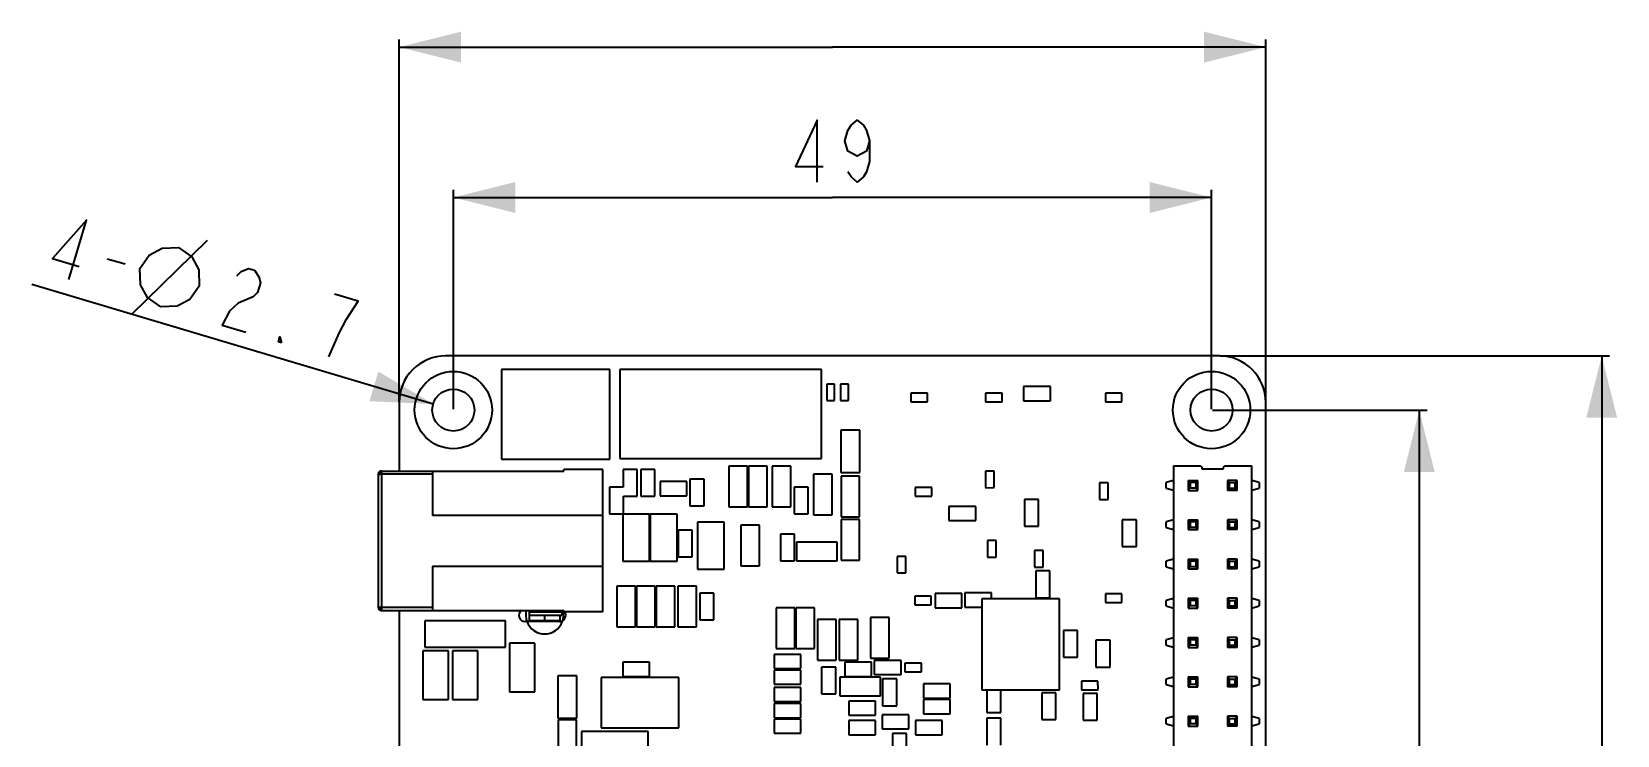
# Model space of a CAD drawing. Header units: millimetres. Extents: x 15 to 418, y 12 to 300.
# Drawn here: x 103.5 to 206, y 183.8 to 229.3 of the extents above; entities that cross this region are included whole.
import ezdxf

# ---------------------------------------------------------------- set-up
doc = ezdxf.new("R2010")
doc.units = ezdxf.units.MM
doc.header["$LTSCALE"] = 23.1
doc.layers.get('0').update_dxf_attribs({"linetype": 'CONTINUOUS'})
doc.styles.get("Standard").update_dxf_attribs({"font": 'txt', "width": 0.8})
doc.dimstyles.new('DIMSTYLE_1', dxfattribs={"dimtxt": 4, "dimasz": 4, "dimexe": 0.5, "dimexo": 0.0625, "dimgap": 1, "dimtad": 0, "dimtih": 1, "dimtoh": 1, "dimdsep": 46, "dimtxsty": 'Standard', "dimblk": '_FILLED', "dimblk1": '_FILLED', "dimblk2": '_FILLED', "dimcen": 0.09, "dimadec": 0, "dimazin": 0, "dimtp": 0.01, "dimtm": 0.01, "dimtfac": 1, "dimtofl": 0, "dimtmove": 0, "dimatfit": 3, "dimldrblk": '_FILLED', "dimfxl": 0, "dimtolj": 1, "dimarcsym": 0})
doc.dimstyles.new('DIMSTYLE_2', dxfattribs={"dimtxt": 4, "dimasz": 4, "dimexe": 0.5, "dimexo": 0.0625, "dimtad": 0, "dimtih": 1, "dimtoh": 1, "dimdec": 1, "dimdsep": 46, "dimtxsty": 'Standard', "dimblk": '_FILLED', "dimblk1": '_FILLED', "dimblk2": '_FILLED', "dimcen": 0.09, "dimadec": 0, "dimazin": 0, "dimtp": 0.01, "dimtm": 0.01, "dimtfac": 1, "dimtdec": 1, "dimtmove": 0, "dimatfit": 2, "dimldrblk": '_FILLED', "dimfxl": 0, "dimtolj": 1, "dimarcsym": 0})

# ---------------------------------------------------------------- blocks, each defined once
blk = doc.blocks.new('_FILLED')
at = {"color": 0, "linetype": 'ByBlock'}
blk.add_solid([(0, 0), (-1, 0.25), (-1, -0.25)], dxfattribs=at)
blk = doc.blocks.new('*D1')
at = {"color": 2, "linetype": 'Continuous', "transparency": 16777216}
for p, q in [((127.26, 205.43), (127.26, 228.83)), ((183.26, 205.43), (183.26, 228.83)), ((127.26, 228.33), (155.26, 228.33)), ((183.26, 228.33), (155.26, 228.33))]:
    blk.add_line(p, q, dxfattribs=at)
at = {"color": 2, "linetype": 'Continuous', "transparency": 16777216, "xscale": 4, "yscale": 4, "zscale": 4, "rotation": 180}
blk.add_blockref('_FILLED', (127.26, 228.33), dxfattribs=at)
at = {"color": 2, "linetype": 'Continuous', "transparency": 16777216, "xscale": 4, "yscale": 4, "zscale": 4}
blk.add_blockref('_FILLED', (183.26, 228.33), dxfattribs=at)
blk = doc.blocks.new('*D2')
at = {"color": 2, "linetype": 'Continuous', "transparency": 16777216}
for p, q in [((180.32, 208.37), (205.47, 208.37)), ((204.97, 208.37), (204.97, 165.87)), ((204.97, 123.37), (204.97, 165.87)), ((180.32, 123.37), (205.47, 123.37))]:
    blk.add_line(p, q, dxfattribs=at)
at = {"color": 2, "linetype": 'Continuous', "transparency": 16777216, "xscale": 4, "yscale": 4, "zscale": 4}
for p, rotation in [((204.97, 208.37), 90), ((204.97, 123.37), 270)]:
    blk.add_blockref('_FILLED', p, dxfattribs=dict(at, rotation=rotation))
blk = doc.blocks.new('*D3')
at = {"color": 2, "linetype": 'Continuous', "transparency": 16777216}
blk.add_line((129.46, 205.26), (103.51, 212.98), dxfattribs=at)
at = {"color": 2, "linetype": 'Continuous', "transparency": 16777216, "xscale": 4, "yscale": 4, "zscale": 4, "rotation": 343.4326199493}
blk.add_blockref('_FILLED', (129.46, 205.26), dxfattribs=at)
blk = doc.blocks.new('*D4')
at = {"color": 2, "linetype": 'Continuous', "transparency": 16777216}
for p, q in [((130.76, 204.93), (130.76, 219.11)), ((130.76, 218.61), (155.26, 218.61)), ((179.76, 218.61), (155.26, 218.61)), ((179.76, 204.93), (179.76, 219.11))]:
    blk.add_line(p, q, dxfattribs=at)
at = {"color": 2, "linetype": 'Continuous', "transparency": 16777216, "xscale": 4, "yscale": 4, "zscale": 4, "rotation": 180}
blk.add_blockref('_FILLED', (130.76, 218.61), dxfattribs=at)
at = {"color": 2, "linetype": 'Continuous', "transparency": 16777216, "xscale": 4, "yscale": 4, "zscale": 4}
blk.add_blockref('_FILLED', (179.76, 218.61), dxfattribs=at)
blk = doc.blocks.new('*D5')
at = {"color": 2, "linetype": 'Continuous', "transparency": 16777216}
for p, q in [((179.82, 204.87), (193.68, 204.87)), ((193.18, 204.87), (193.18, 175.87)), ((193.18, 146.87), (193.18, 175.87)), ((179.82, 146.87), (193.68, 146.87))]:
    blk.add_line(p, q, dxfattribs=at)
at = {"color": 2, "linetype": 'Continuous', "transparency": 16777216, "xscale": 4, "yscale": 4, "zscale": 4}
for p, rotation in [((193.18, 204.87), 90), ((193.18, 146.87), 270)]:
    blk.add_blockref('_FILLED', p, dxfattribs=dict(at, rotation=rotation))

msp = doc.modelspace()

# ---------------------------------------------------------------- linework, layer by layer
at = {"color": 2, "linetype": 'Continuous'}
for p, q in [((109.964, 211.058), (114.87, 215.859)), ((108.392, 214.656), (109.542, 214.314))]:
    msp.add_line(p, q, dxfattribs=at)
at = {"color": 7, "linetype": 'Continuous'}
for p, q in [((180.258, 208.372), (130.258, 208.372)), ((133.862, 207.486), (133.862, 201.686)), ((140.862, 207.486), (133.862, 207.486)), ((140.862, 201.686), (140.862, 207.486)), ((141.511, 207.503), (141.511, 201.734)), ((154.549, 207.503), (141.511, 207.503)), ((154.549, 201.734), (154.549, 207.503)), ((154.886, 206.551), (154.886, 205.479)), ((155.399, 206.551), (154.886, 206.551)), ((155.399, 205.479), (155.399, 206.551)), ((155.775, 206.551), (155.775, 205.479)), ((156.288, 206.551), (155.775, 206.551)), ((156.288, 205.479), (156.288, 206.551)), ((160.322, 205.953), (160.321, 205.93)), ((161.392, 205.953), (160.322, 205.953)), ((161.392, 205.393), (161.392, 205.953)), ((165.148, 205.953), (165.147, 205.93)), ((166.218, 205.953), (165.148, 205.953)), ((166.218, 205.393), (166.218, 205.953)), ((167.613, 206.384), (167.613, 205.47)), ((169.341, 206.384), (167.613, 206.384)), ((169.341, 205.47), (169.341, 206.384)), ((172.895, 205.953), (172.895, 205.393)), ((173.965, 205.953), (172.895, 205.953)), ((173.966, 205.417), (173.965, 205.953)), ((127.258, 205.372), (127.258, 200.922)), ((154.886, 205.479), (155.399, 205.479)), ((155.775, 205.479), (156.288, 205.479)), ((160.321, 205.93), (160.322, 205.393)), ((160.322, 205.393), (161.392, 205.393)), ((165.147, 205.93), (165.148, 205.393)), ((165.148, 205.393), (166.218, 205.393)), ((167.613, 205.47), (169.341, 205.47)), ((172.895, 205.393), (173.965, 205.393)), ((173.965, 205.393), (173.966, 205.417)), ((183.258, 126.372), (183.258, 205.372)), ((155.802, 203.577), (155.802, 200.834)), ((157.022, 203.577), (155.802, 203.577)), ((157.022, 200.834), (157.022, 203.577)), ((126.108, 200.922), (126.108, 192.122)), ((126.108, 200.922), (137.908, 200.922)), ((129.408, 200.922), (129.408, 198.056)), ((133.862, 201.686), (140.862, 201.686)), ((137.908, 200.922), (137.908, 201.022)), ((140.408, 191.822), (140.408, 201.022)), ((141.511, 201.734), (154.549, 201.734)), ((141.731, 201.037), (141.731, 199.894)), ((142.645, 201.037), (141.731, 201.037)), ((142.645, 199.31), (142.645, 201.037)), ((142.874, 201.037), (142.874, 199.31)), ((143.788, 201.037), (142.874, 201.037)), ((143.788, 199.31), (143.788, 201.037)), ((148.57, 201.234), (148.57, 198.605)), ((149.776, 201.234), (148.57, 201.234)), ((149.776, 198.605), (149.776, 201.234)), ((149.84, 201.234), (149.84, 198.605)), ((151.046, 201.234), (149.84, 201.234)), ((151.046, 198.605), (151.046, 201.234)), ((151.364, 201.234), (151.364, 198.605)), ((152.57, 201.234), (151.364, 201.234)), ((152.57, 198.605), (152.57, 201.234)), ((155.802, 200.834), (157.022, 200.834)), ((165.149, 200.925), (165.149, 199.855)), ((165.709, 200.925), (165.149, 200.925)), ((165.709, 199.855), (165.709, 200.925)), ((177.288, 201.272), (177.288, 150.472)), ((177.288, 201.272), (179.028, 201.272)), ((179.028, 201.272), (179.128, 201.172)), ((179.128, 201.172), (179.128, 201.072)), ((179.128, 201.072), (180.528, 201.072)), ((180.528, 201.172), (180.628, 201.272)), ((180.528, 201.072), (180.528, 201.172)), ((180.628, 201.272), (182.368, 201.272)), ((182.368, 150.472), (182.368, 201.272)), ((125.908, 200.722), (125.908, 192.122)), ((125.923, 200.722), (125.908, 200.722)), ((125.923, 200.722), (125.948, 200.722)), ((125.948, 200.722), (125.923, 200.722)), ((125.948, 200.722), (126.002, 200.722)), ((126.041, 200.722), (126.003, 200.722)), ((126.041, 200.722), (126.108, 200.722)), ((129.408, 200.722), (126.108, 200.722)), ((140.842, 199.894), (140.842, 198.167)), ((141.731, 199.894), (140.842, 199.894)), ((144.118, 200.249), (144.118, 199.335)), ((145.846, 200.249), (144.118, 200.249)), ((145.846, 199.335), (145.846, 200.249)), ((146.049, 200.402), (146.049, 198.675)), ((146.963, 200.402), (146.049, 200.402)), ((146.963, 198.675), (146.963, 200.402)), ((152.78, 199.894), (152.78, 198.167)), ((153.694, 199.894), (152.78, 199.894)), ((153.694, 198.167), (153.694, 199.894)), ((154.031, 200.726), (154.031, 198.097)), ((155.237, 200.726), (154.031, 200.726)), ((155.237, 198.097), (155.237, 200.726)), ((155.809, 200.599), (155.809, 197.97)), ((157.015, 200.599), (155.809, 200.599)), ((157.015, 197.97), (157.015, 200.599)), ((160.602, 199.857), (160.601, 199.834)), ((160.601, 199.834), (160.602, 199.297)), ((161.671, 199.857), (160.602, 199.857)), ((161.671, 199.297), (161.671, 199.857)), ((165.149, 199.855), (165.173, 199.854)), ((165.173, 199.854), (165.709, 199.855)), ((173.052, 200.164), (172.515, 200.163)), ((172.515, 200.163), (172.515, 199.093)), ((173.075, 200.163), (173.052, 200.164)), ((173.075, 199.093), (173.075, 200.163)), ((177.288, 200.311), (176.828, 200.179)), ((176.828, 199.826), (176.828, 200.179)), ((176.828, 199.826), (177.288, 199.694)), ((178.238, 200.322), (178.238, 199.682)), ((178.238, 200.322), (178.878, 200.322)), ((178.382, 200.179), (178.238, 200.322)), ((178.382, 199.826), (178.238, 199.682)), ((178.382, 200.179), (178.382, 199.826)), ((178.735, 200.179), (178.382, 200.179)), ((178.735, 199.826), (178.382, 199.826)), ((178.878, 200.322), (178.735, 200.179)), ((178.735, 200.179), (178.735, 199.826)), ((178.878, 199.682), (178.735, 199.826)), ((178.878, 199.682), (178.878, 200.322)), ((180.778, 200.322), (180.778, 199.682)), ((181.418, 200.322), (180.778, 200.322)), ((180.778, 200.322), (180.922, 200.179)), ((180.778, 199.682), (180.922, 199.826)), ((180.922, 199.826), (180.922, 200.179)), ((180.922, 200.179), (181.275, 200.179)), ((180.922, 199.826), (181.275, 199.826)), ((181.275, 200.179), (181.418, 200.322)), ((181.275, 199.826), (181.275, 200.179)), ((181.275, 199.826), (181.418, 199.682)), ((181.418, 199.682), (181.418, 200.322)), ((182.828, 200.179), (182.368, 200.311)), ((182.368, 199.694), (182.828, 199.826)), ((182.828, 200.179), (182.828, 199.826)), ((141.756, 198.167), (141.756, 199.31)), ((141.756, 199.31), (142.645, 199.31)), ((142.874, 199.31), (143.788, 199.31)), ((144.118, 199.335), (145.846, 199.335)), ((160.602, 199.297), (161.671, 199.297)), ((167.664, 199.094), (167.664, 197.367)), ((168.579, 199.094), (167.664, 199.094)), ((168.579, 197.367), (168.579, 199.094)), ((172.515, 199.093), (173.075, 199.093)), ((178.238, 199.682), (178.878, 199.682)), ((181.418, 199.682), (180.778, 199.682)), ((140.408, 198.056), (129.408, 198.056)), ((140.842, 198.167), (141.756, 198.167)), ((141.705, 198.141), (141.705, 195.093)), ((143.433, 198.141), (141.705, 198.141)), ((143.433, 195.093), (143.433, 198.141)), ((143.483, 198.141), (143.483, 195.093)), ((145.211, 198.141), (143.483, 198.141)), ((145.211, 195.093), (145.211, 198.141)), ((146.049, 198.675), (146.963, 198.675)), ((148.57, 198.605), (149.776, 198.605)), ((149.84, 198.605), (151.046, 198.605)), ((151.364, 198.605), (152.57, 198.605)), ((152.78, 198.167), (153.694, 198.167)), ((154.031, 198.097), (155.237, 198.097)), ((155.809, 197.97), (157.015, 197.97)), ((155.809, 197.805), (155.809, 195.176)), ((157.015, 197.805), (155.809, 197.805)), ((157.015, 195.176), (157.015, 197.805)), ((162.787, 198.637), (162.787, 197.723)), ((164.515, 198.637), (162.787, 198.637)), ((164.515, 197.723), (164.515, 198.637)), ((173.989, 197.774), (173.989, 196.046)), ((174.903, 197.774), (173.989, 197.774)), ((174.903, 196.046), (174.903, 197.774)), ((177.288, 197.771), (176.828, 197.639)), ((178.238, 197.782), (178.238, 197.142)), ((178.238, 197.782), (178.878, 197.782)), ((178.382, 197.639), (178.238, 197.782)), ((178.878, 197.782), (178.735, 197.639)), ((178.878, 197.142), (178.878, 197.782)), ((180.778, 197.782), (180.778, 197.142)), ((181.418, 197.782), (180.778, 197.782)), ((180.778, 197.782), (180.922, 197.639)), ((181.275, 197.639), (181.418, 197.782)), ((181.418, 197.142), (181.418, 197.782)), ((182.828, 197.639), (182.368, 197.771)), ((145.287, 197.1), (145.287, 195.373)), ((146.201, 197.1), (145.287, 197.1)), ((146.201, 195.373), (146.201, 197.1)), ((146.531, 197.633), (146.531, 194.585)), ((148.259, 197.633), (146.531, 197.633)), ((148.259, 194.585), (148.259, 197.633)), ((149.332, 197.424), (149.332, 194.795)), ((150.538, 197.424), (149.332, 197.424)), ((150.538, 194.795), (150.538, 197.424)), ((151.891, 196.846), (151.891, 195.119)), ((152.805, 196.846), (151.891, 196.846)), ((152.805, 195.119), (152.805, 196.846)), ((162.787, 197.723), (164.515, 197.723)), ((167.664, 197.367), (168.579, 197.367)), ((176.828, 197.286), (176.828, 197.639)), ((176.828, 197.286), (177.288, 197.154)), ((178.382, 197.286), (178.238, 197.142)), ((178.238, 197.142), (178.878, 197.142)), ((178.382, 197.639), (178.382, 197.286)), ((178.735, 197.639), (178.382, 197.639)), ((178.735, 197.286), (178.382, 197.286)), ((178.735, 197.639), (178.735, 197.286)), ((178.878, 197.142), (178.735, 197.286)), ((180.778, 197.142), (180.922, 197.286)), ((181.418, 197.142), (180.778, 197.142)), ((180.922, 197.286), (180.922, 197.639)), ((180.922, 197.639), (181.275, 197.639)), ((180.922, 197.286), (181.275, 197.286)), ((181.275, 197.286), (181.275, 197.639)), ((181.275, 197.286), (181.418, 197.142)), ((182.368, 197.154), (182.828, 197.286)), ((182.828, 197.639), (182.828, 197.286)), ((152.939, 196.331), (152.939, 195.125)), ((155.568, 196.331), (152.939, 196.331)), ((155.568, 195.125), (155.568, 196.331)), ((165.276, 196.429), (165.276, 195.359)), ((165.836, 196.429), (165.276, 196.429)), ((165.836, 195.359), (165.836, 196.429)), ((168.324, 195.794), (168.324, 194.724)), ((168.884, 195.794), (168.324, 195.794)), ((168.884, 194.724), (168.884, 195.794)), ((173.989, 196.046), (174.903, 196.046)), ((129.408, 194.788), (129.408, 191.922)), ((129.408, 194.788), (140.408, 194.788)), ((141.705, 195.093), (143.433, 195.093)), ((143.483, 195.093), (145.211, 195.093)), ((145.287, 195.373), (146.201, 195.373)), ((149.332, 194.795), (150.538, 194.795)), ((151.891, 195.119), (152.805, 195.119)), ((152.939, 195.125), (155.568, 195.125)), ((155.809, 195.176), (157.015, 195.176)), ((159.971, 195.414), (159.434, 195.413)), ((159.434, 195.413), (159.434, 194.343)), ((159.994, 195.413), (159.971, 195.414)), ((159.994, 194.343), (159.994, 195.413)), ((165.276, 195.359), (165.3, 195.358)), ((165.3, 195.358), (165.836, 195.359)), ((168.324, 194.724), (168.348, 194.723)), ((168.348, 194.723), (168.884, 194.724)), ((177.288, 195.231), (176.828, 195.099)), ((176.828, 194.746), (176.828, 195.099)), ((176.828, 194.746), (177.288, 194.614)), ((178.238, 195.242), (178.238, 194.602)), ((178.238, 195.242), (178.878, 195.242)), ((178.382, 195.099), (178.238, 195.242)), ((178.382, 194.746), (178.238, 194.602)), ((178.382, 195.099), (178.382, 194.746)), ((178.735, 195.099), (178.382, 195.099)), ((178.735, 194.746), (178.382, 194.746)), ((178.878, 195.242), (178.735, 195.099)), ((178.735, 195.099), (178.735, 194.746)), ((178.878, 194.602), (178.735, 194.746)), ((178.878, 194.602), (178.878, 195.242)), ((180.778, 195.242), (180.778, 194.602)), ((181.418, 195.242), (180.778, 195.242)), ((180.778, 195.242), (180.922, 195.099)), ((180.778, 194.602), (180.922, 194.746)), ((180.922, 194.746), (180.922, 195.099)), ((180.922, 195.099), (181.275, 195.099)), ((180.922, 194.746), (181.275, 194.746)), ((181.275, 195.099), (181.418, 195.242)), ((181.275, 194.746), (181.275, 195.099)), ((181.275, 194.746), (181.418, 194.602)), ((181.418, 194.602), (181.418, 195.242)), ((182.828, 195.099), (182.368, 195.231)), ((182.368, 194.614), (182.828, 194.746)), ((182.828, 195.099), (182.828, 194.746)), ((146.531, 194.585), (148.259, 194.585)), ((159.434, 194.343), (159.994, 194.343)), ((168.401, 194.472), (168.401, 192.744)), ((169.315, 194.472), (168.401, 194.472)), ((169.315, 192.744), (169.315, 194.472)), ((178.238, 194.602), (178.878, 194.602)), ((181.418, 194.602), (180.778, 194.602)), ((141.331, 193.487), (141.331, 190.858)), ((142.537, 193.487), (141.331, 193.487)), ((142.537, 190.858), (142.537, 193.487)), ((142.601, 193.487), (142.601, 190.858)), ((143.807, 193.487), (142.601, 193.487)), ((143.807, 190.858), (143.807, 193.487)), ((143.871, 193.487), (143.871, 190.858)), ((145.077, 193.487), (143.871, 193.487)), ((145.077, 190.858), (145.077, 193.487)), ((145.268, 193.487), (145.268, 190.858)), ((146.474, 193.487), (145.268, 193.487)), ((146.474, 190.858), (146.474, 193.487)), ((146.684, 193.036), (146.684, 191.309)), ((147.598, 193.036), (146.684, 193.036)), ((147.598, 191.309), (147.598, 193.036)), ((160.576, 192.833), (160.575, 192.81)), ((160.575, 192.81), (160.576, 192.273)), ((161.646, 192.833), (160.576, 192.833)), ((161.646, 192.273), (161.646, 192.833)), ((161.898, 193.01), (161.898, 192.096)), ((163.626, 193.01), (161.898, 193.01)), ((163.626, 192.096), (163.626, 193.01)), ((163.803, 193.049), (163.803, 192.135)), ((165.531, 193.049), (163.803, 193.049)), ((164.914, 192.679), (164.914, 186.78)), ((169.92, 192.679), (164.914, 192.679)), ((165.531, 192.679), (165.531, 193.049)), ((168.401, 192.744), (169.315, 192.744)), ((169.92, 186.78), (169.92, 192.679)), ((172.895, 192.999), (172.895, 192.439)), ((173.965, 192.999), (172.895, 192.999)), ((173.966, 192.463), (173.965, 192.999)), ((177.288, 192.691), (176.828, 192.559)), ((178.238, 192.702), (178.238, 192.062)), ((178.238, 192.702), (178.878, 192.702)), ((178.382, 192.559), (178.238, 192.702)), ((178.878, 192.702), (178.735, 192.559)), ((178.878, 192.062), (178.878, 192.702)), ((180.778, 192.702), (180.778, 192.062)), ((181.418, 192.702), (180.778, 192.702)), ((180.778, 192.702), (180.922, 192.559)), ((181.275, 192.559), (181.418, 192.702)), ((181.418, 192.062), (181.418, 192.702)), ((182.828, 192.559), (182.368, 192.691)), ((125.908, 192.122), (129.408, 192.122)), ((126.108, 192.054), (126.108, 192.122)), ((126.108, 192.055), (126.108, 192.017)), ((126.109, 191.962), (126.108, 192.016)), ((126.109, 191.937), (126.108, 191.922)), ((126.108, 191.922), (137.908, 191.922)), ((126.109, 191.937), (126.109, 191.962)), ((126.109, 191.962), (126.109, 191.937)), ((127.258, 191.922), (127.258, 126.372)), ((135.658, 191.922), (135.658, 191.622)), ((135.658, 191.822), (137.758, 191.822)), ((135.658, 191.622), (137.758, 191.622)), ((136.658, 191.622), (136.658, 191.272)), ((137.658, 191.272), (137.658, 191.622)), ((137.758, 191.922), (137.758, 191.622)), ((137.908, 191.822), (137.908, 191.922)), ((151.618, 192.09), (151.618, 189.461)), ((152.824, 192.09), (151.618, 192.09)), ((152.824, 189.461), (152.824, 192.09)), ((152.888, 192.09), (152.888, 189.461)), ((154.094, 192.09), (152.888, 192.09)), ((154.094, 189.461), (154.094, 192.09)), ((160.576, 192.273), (161.646, 192.273)), ((161.898, 192.096), (163.626, 192.096)), ((163.803, 192.135), (164.914, 192.135)), ((172.895, 192.439), (173.965, 192.439)), ((173.965, 192.439), (173.966, 192.463)), ((176.828, 192.206), (176.828, 192.559)), ((176.828, 192.206), (177.288, 192.074)), ((178.382, 192.206), (178.238, 192.062)), ((178.238, 192.062), (178.878, 192.062)), ((178.382, 192.559), (178.382, 192.206)), ((178.735, 192.559), (178.382, 192.559)), ((178.735, 192.206), (178.382, 192.206)), ((178.735, 192.559), (178.735, 192.206)), ((178.878, 192.062), (178.735, 192.206)), ((180.778, 192.062), (180.922, 192.206)), ((181.418, 192.062), (180.778, 192.062)), ((180.922, 192.206), (180.922, 192.559)), ((180.922, 192.559), (181.275, 192.559)), ((180.922, 192.206), (181.275, 192.206)), ((181.275, 192.206), (181.275, 192.559)), ((181.275, 192.206), (181.418, 192.062)), ((182.368, 192.074), (182.828, 192.206)), ((182.828, 192.559), (182.828, 192.206)), ((128.92, 191.244), (128.92, 189.544)), ((134.13, 191.244), (128.92, 191.244)), ((134.12, 189.534), (134.13, 191.244)), ((137.613, 191.196), (135.403, 191.196)), ((135.658, 191.272), (137.658, 191.272)), ((141.331, 190.858), (142.537, 190.858)), ((142.601, 190.858), (143.807, 190.858)), ((143.871, 190.858), (145.077, 190.858)), ((145.268, 190.858), (146.474, 190.858)), ((146.684, 191.309), (147.598, 191.309)), ((154.285, 191.328), (154.285, 188.699)), ((155.491, 191.328), (154.285, 191.328)), ((155.491, 188.699), (155.491, 191.328)), ((155.682, 191.328), (155.682, 188.699)), ((156.888, 191.328), (155.682, 191.328)), ((156.888, 188.699), (156.888, 191.328)), ((157.714, 191.455), (157.714, 188.826)), ((158.92, 191.455), (157.714, 191.455)), ((158.92, 188.826), (158.92, 191.455)), ((170.179, 190.623), (170.179, 188.896)), ((171.093, 190.623), (170.179, 190.623)), ((171.093, 188.896), (171.093, 190.623)), ((134.378, 189.81), (134.378, 186.66)), ((136.029, 189.81), (134.378, 189.81)), ((136.029, 186.66), (136.029, 189.81)), ((172.287, 189.988), (172.287, 188.261)), ((173.201, 189.988), (172.287, 189.988)), ((173.201, 188.261), (173.201, 189.988)), ((177.288, 190.151), (176.828, 190.019)), ((176.828, 189.666), (176.828, 190.019)), ((176.828, 189.666), (177.288, 189.534)), ((178.238, 190.162), (178.238, 189.522)), ((178.238, 190.162), (178.878, 190.162)), ((178.382, 190.019), (178.238, 190.162)), ((178.382, 189.666), (178.238, 189.522)), ((178.382, 190.019), (178.382, 189.666)), ((178.735, 190.019), (178.382, 190.019)), ((178.735, 189.666), (178.382, 189.666)), ((178.878, 190.162), (178.735, 190.019)), ((178.735, 190.019), (178.735, 189.666)), ((178.878, 189.522), (178.735, 189.666)), ((178.878, 189.522), (178.878, 190.162)), ((180.778, 190.162), (180.778, 189.522)), ((181.418, 190.162), (180.778, 190.162)), ((180.778, 190.162), (180.922, 190.019)), ((180.778, 189.522), (180.922, 189.666)), ((180.922, 189.666), (180.922, 190.019)), ((180.922, 190.019), (181.275, 190.019)), ((180.922, 189.666), (181.275, 189.666)), ((181.275, 190.019), (181.418, 190.162)), ((181.275, 189.666), (181.275, 190.019)), ((181.275, 189.666), (181.418, 189.522)), ((181.418, 189.522), (181.418, 190.162)), ((182.828, 190.019), (182.368, 190.151)), ((182.368, 189.534), (182.828, 189.666)), ((182.828, 190.019), (182.828, 189.666)), ((128.79, 189.302), (128.79, 186.152)), ((130.441, 189.302), (128.79, 189.302)), ((128.92, 189.544), (132.92, 189.544)), ((130.441, 186.152), (130.441, 189.302)), ((130.695, 189.302), (130.695, 186.152)), ((132.346, 189.302), (130.695, 189.302)), ((132.346, 186.152), (132.346, 189.302)), ((132.92, 189.544), (134.12, 189.534)), ((141.705, 188.565), (141.705, 187.651)), ((143.433, 188.565), (141.705, 188.565)), ((143.433, 187.651), (143.433, 188.565)), ((151.484, 189.073), (151.484, 188.159)), ((153.212, 189.073), (151.484, 189.073)), ((151.618, 189.461), (152.824, 189.461)), ((152.888, 189.461), (154.094, 189.461)), ((153.212, 188.159), (153.212, 189.073)), ((154.285, 188.699), (155.491, 188.699)), ((155.682, 188.699), (156.888, 188.699)), ((156.056, 188.565), (156.056, 187.651)), ((157.784, 188.565), (156.056, 188.565)), ((157.714, 188.826), (158.92, 188.826)), ((157.784, 187.651), (157.784, 188.565)), ((157.961, 188.692), (157.961, 187.778)), ((159.689, 188.692), (157.961, 188.692)), ((159.689, 187.778), (159.689, 188.692)), ((170.179, 188.896), (171.093, 188.896)), ((178.238, 189.522), (178.878, 189.522)), ((181.418, 189.522), (180.778, 189.522)), ((137.514, 187.702), (137.514, 184.959)), ((138.734, 187.702), (137.514, 187.702)), ((138.734, 184.959), (138.734, 187.702)), ((140.313, 187.574), (140.313, 184.324)), ((145.333, 187.574), (140.313, 187.574)), ((141.705, 187.651), (143.433, 187.651)), ((145.333, 184.324), (145.333, 187.574)), ((151.484, 188.159), (153.212, 188.159)), ((151.484, 188.057), (151.484, 187.143)), ((153.212, 188.057), (151.484, 188.057)), ((153.212, 187.143), (153.212, 188.057)), ((154.558, 188.249), (154.558, 186.521)), ((155.472, 188.249), (154.558, 188.249)), ((155.472, 186.521), (155.472, 188.249)), ((155.733, 187.607), (155.733, 186.401)), ((158.362, 187.607), (155.733, 187.607)), ((156.056, 187.651), (157.784, 187.651)), ((157.961, 187.778), (159.689, 187.778)), ((158.362, 186.401), (158.362, 187.607)), ((159.941, 188.515), (159.94, 188.492)), ((159.94, 188.492), (159.941, 187.955)), ((161.011, 188.515), (159.941, 188.515)), ((159.941, 187.955), (161.011, 187.955)), ((161.011, 187.955), (161.011, 188.515)), ((172.287, 188.261), (173.201, 188.261)), ((177.288, 187.611), (176.828, 187.479)), ((178.238, 187.622), (178.238, 186.982)), ((178.238, 187.622), (178.878, 187.622)), ((178.382, 187.479), (178.238, 187.622)), ((178.878, 187.622), (178.735, 187.479)), ((178.878, 186.982), (178.878, 187.622)), ((181.418, 187.622), (180.778, 187.622)), ((180.778, 187.622), (180.778, 186.982)), ((180.778, 187.622), (180.922, 187.479)), ((181.275, 187.479), (181.418, 187.622)), ((181.418, 186.982), (181.418, 187.622)), ((182.828, 187.479), (182.368, 187.611)), ((134.378, 186.66), (136.029, 186.66)), ((151.484, 187.143), (153.212, 187.143)), ((151.484, 186.94), (151.484, 186.025)), ((153.212, 186.94), (151.484, 186.94)), ((153.212, 186.025), (153.212, 186.94)), ((154.558, 186.521), (155.472, 186.521)), ((158.495, 187.487), (158.495, 185.759)), ((159.409, 187.487), (158.495, 187.487)), ((159.409, 185.759), (159.409, 187.487)), ((161.136, 187.168), (161.136, 186.254)), ((162.864, 187.168), (161.136, 187.168)), ((162.864, 186.254), (162.864, 187.168)), ((164.914, 186.78), (169.92, 186.78)), ((165.226, 186.78), (165.226, 185.328)), ((166.14, 185.328), (166.14, 186.78)), ((168.782, 186.598), (168.782, 184.87)), ((169.696, 186.598), (168.782, 186.598)), ((169.696, 184.87), (169.696, 186.598)), ((171.346, 187.347), (171.346, 186.787)), ((172.416, 187.347), (171.346, 187.347)), ((171.346, 186.787), (172.416, 186.787)), ((171.449, 186.559), (171.449, 184.832)), ((172.363, 186.559), (171.449, 186.559)), ((172.363, 184.832), (172.363, 186.559)), ((172.417, 186.81), (172.416, 187.347)), ((172.416, 186.787), (172.417, 186.81)), ((176.828, 187.126), (176.828, 187.479)), ((176.828, 187.126), (177.288, 186.994)), ((178.382, 187.126), (178.238, 186.982)), ((178.238, 186.982), (178.878, 186.982)), ((178.382, 187.479), (178.382, 187.126)), ((178.735, 187.479), (178.382, 187.479)), ((178.735, 187.126), (178.382, 187.126)), ((178.735, 187.479), (178.735, 187.126)), ((178.878, 186.982), (178.735, 187.126)), ((180.778, 186.982), (180.922, 187.126)), ((181.418, 186.982), (180.778, 186.982)), ((180.922, 187.479), (181.275, 187.479)), ((180.922, 187.126), (180.922, 187.479)), ((180.922, 187.126), (181.275, 187.126)), ((181.275, 187.126), (181.275, 187.479)), ((181.275, 187.126), (181.418, 186.982)), ((182.368, 186.994), (182.828, 187.126)), ((182.828, 187.479), (182.828, 187.126)), ((128.79, 186.152), (130.441, 186.152)), ((130.695, 186.152), (132.346, 186.152)), ((151.484, 186.025), (153.212, 186.025)), ((151.484, 185.898), (151.484, 184.984)), ((153.212, 185.898), (151.484, 185.898)), ((153.212, 184.984), (153.212, 185.898)), ((155.733, 186.401), (158.362, 186.401)), ((156.31, 186.064), (156.31, 185.15)), ((158.038, 186.064), (156.31, 186.064)), ((158.038, 185.15), (158.038, 186.064)), ((158.495, 185.759), (159.409, 185.759)), ((161.136, 186.254), (162.864, 186.254)), ((161.136, 186.152), (161.136, 185.238)), ((162.864, 186.152), (161.136, 186.152)), ((162.864, 185.238), (162.864, 186.152)), ((137.514, 184.959), (138.734, 184.959)), ((137.521, 184.851), (137.521, 182.222)), ((138.727, 184.851), (137.521, 184.851)), ((138.727, 182.222), (138.727, 184.851)), ((151.484, 184.984), (153.212, 184.984)), ((151.484, 184.895), (151.484, 183.981)), ((153.212, 184.895), (151.484, 184.895)), ((153.212, 183.981), (153.212, 184.895)), ((156.31, 185.15), (158.038, 185.15)), ((156.31, 184.794), (156.31, 183.88)), ((158.038, 184.794), (156.31, 184.794)), ((158.038, 183.88), (158.038, 184.794)), ((158.469, 185.175), (158.469, 184.261)), ((160.197, 185.175), (158.469, 185.175)), ((160.197, 184.261), (160.197, 185.175)), ((160.628, 184.794), (160.628, 183.88)), ((162.356, 184.794), (160.628, 184.794)), ((161.136, 185.238), (162.864, 185.238)), ((162.356, 183.88), (162.356, 184.794)), ((165.226, 185.328), (166.14, 185.328)), ((165.226, 184.947), (165.226, 183.219)), ((166.14, 184.947), (165.226, 184.947)), ((166.14, 183.219), (166.14, 184.947)), ((168.782, 184.87), (169.696, 184.87)), ((171.449, 184.832), (172.363, 184.832)), ((177.288, 185.071), (176.828, 184.939)), ((176.828, 184.586), (176.828, 184.939)), ((176.828, 184.586), (177.288, 184.454)), ((178.238, 185.082), (178.878, 185.082)), ((178.238, 185.082), (178.238, 184.442)), ((178.382, 184.939), (178.238, 185.082)), ((178.382, 184.586), (178.238, 184.442)), ((178.238, 184.442), (178.878, 184.442)), ((178.735, 184.939), (178.382, 184.939)), ((178.382, 184.939), (178.382, 184.586)), ((178.735, 184.586), (178.382, 184.586)), ((178.878, 185.082), (178.735, 184.939)), ((178.735, 184.939), (178.735, 184.586)), ((178.878, 184.442), (178.735, 184.586)), ((178.878, 184.442), (178.878, 185.082)), ((181.418, 185.082), (180.778, 185.082)), ((180.778, 185.082), (180.778, 184.442)), ((180.778, 185.082), (180.922, 184.939)), ((180.778, 184.442), (180.922, 184.586)), ((181.418, 184.442), (180.778, 184.442)), ((180.922, 184.939), (181.275, 184.939)), ((180.922, 184.586), (180.922, 184.939)), ((180.922, 184.586), (181.275, 184.586)), ((181.275, 184.939), (181.418, 185.082)), ((181.275, 184.586), (181.275, 184.939)), ((181.275, 184.586), (181.418, 184.442)), ((181.418, 184.442), (181.418, 185.082)), ((182.828, 184.939), (182.368, 185.071)), ((182.368, 184.454), (182.828, 184.586)), ((182.828, 184.939), (182.828, 184.586)), ((139.038, 184.095), (139.038, 181.199)), ((143.356, 184.095), (139.038, 184.095)), ((140.313, 184.324), (145.333, 184.324)), ((143.356, 181.199), (143.356, 184.095)), ((151.484, 183.981), (153.212, 183.981)), ((156.31, 183.88), (158.038, 183.88)), ((158.469, 184.261), (160.197, 184.261)), ((159.13, 183.968), (159.13, 182.241)), ((160.044, 183.968), (159.13, 183.968)), ((160.044, 182.241), (160.044, 183.968)), ((160.628, 183.88), (162.356, 183.88))]:
    msp.add_line(p, q, dxfattribs=at)
at = {"color": 6, "linetype": 'Continuous'}
for p, q in [((140.408, 201.022), (137.908, 201.022)), ((140.408, 191.822), (137.908, 191.822))]:
    msp.add_line(p, q, dxfattribs=at)
at = {"color": 5, "linetype": 'Continuous'}
msp.add_line((135.658, 191.622), (135.658, 191.272), dxfattribs=at)
at = {"color": 2, "linetype": 'Continuous'}
for points in [[(154.258, 219.61), (154.258, 223.61), (152.858, 220.61), (154.658, 220.61)], [(157.658, 222.276), (157.458, 221.61), (156.858, 221.276), (156.258, 221.61), (156.058, 222.276), (156.258, 222.943), (156.458, 223.276), (156.858, 223.61), (157.258, 223.276), (157.458, 222.943), (157.658, 222.276), (157.658, 220.943), (157.458, 220.276), (157.258, 219.943), (156.858, 219.61), (156.458, 219.943), (156.258, 220.276)], [(105.904, 213.309), (107.045, 217.143), (104.848, 214.667), (106.573, 214.154)], [(110.5, 214.029), (111.105, 214.892), (111.934, 215.341), (112.988, 215.375), (113.851, 214.771), (114.3, 213.942), (114.334, 212.888), (113.73, 212.025), (112.901, 211.576), (111.847, 211.542), (110.984, 212.146), (110.535, 212.975), (110.5, 214.029)], [(116.759, 213.558), (117.046, 213.82), (117.524, 214.026), (117.908, 213.912), (118.196, 213.478), (118.293, 213.102), (118.103, 212.463), (117.816, 212.2)], [(117.816, 212.2), (116.859, 211.789), (116.286, 211.264), (115.809, 210.363), (117.342, 209.907)], [(123.854, 210.752), (124.617, 211.916), (123.084, 212.372)], [(122.71, 208.31), (123.377, 209.85), (123.854, 210.752)], [(119.643, 209.222), (119.451, 209.279), (119.546, 209.599), (119.643, 209.222)]]:
    msp.add_lwpolyline(points, dxfattribs=at)
at = {"color": 7, "linetype": 'Continuous'}
for centre, radius in [((130.758, 204.872), 2.5), ((179.758, 204.872), 2.5), ((130.758, 204.872), 1.359), ((179.758, 204.872), 1.359)]:
    msp.add_circle(centre, radius, dxfattribs=at)
for centre, radius, start, end in [((130.258, 205.372), 3, 89.9998, 180.00031), ((180.258, 205.372), 3, 359.9997, 90.0002), ((126.108, 200.722), 0.2, 89.98686, 180.01314), ((126.109, 200.722), 0.201, 144.51622, 160.01284), ((126.109, 200.722), 0.201, 127.71901, 144.43728), ((126.108, 200.722), 0.2, 125.35023, 127.67264), ((126.108, 200.722), 0.201, 106.7263, 125.31672), ((126.108, 200.588), 0.276, 89.92472, 102.85567), ((126.109, 200.721), 0.201, 90.06694, 106.7055), ((126.11, 200.722), 0.201, 162.38335, 179.94554), ((126.108, 200.723), 0.199, 160.04884, 162.33283), ((126.017, 190.167), 10.555, 89.8743, 90.0831), ((126.11, 192.122), 0.201, 180.06694, 196.7055), ((126.108, 192.122), 0.2, 179.98686, 270.01314), ((126.109, 192.122), 0.201, 196.7263, 215.31672), ((126.109, 192.122), 0.2, 215.35023, 217.67264), ((126.109, 192.123), 0.201, 217.71901, 234.43728), ((126.109, 192.123), 0.201, 234.51622, 250.01284), ((126.108, 192.121), 0.199, 250.04884, 252.33283), ((126.108, 192.123), 0.201, 252.38335, 269.94554), ((136.663, 192.031), 10.554, 179.8743, 180.08312), ((135.403, 191.602), 0.406, 126.6671, 270), ((136.658, 191.622), 1.223, 165.79814, 14.20186), ((137.613, 191.602), 0.406, 270, 33.52825), ((137.613, 191.602), 0.406, 44.63925, 53.37842)]:
    msp.add_arc(centre, radius, start, end, dxfattribs=at)
at = {"color": 6, "linetype": 'Continuous'}
for centre, radius, start, end in [((126.109, 200.721), 0.201, 126.38107, 127.71901), ((126.109, 200.721), 0.201, 107.60807, 126.29361), ((126.109, 200.721), 0.201, 106.7055, 107.50824), ((126.108, 200.723), 0.199, 92.59167, 93.78229), ((126.108, 200.724), 0.198, 90.00254, 92.59347), ((126.109, 200.722), 0.201, 160.01284, 161.95869), ((126.107, 200.723), 0.198, 161.59928, 162.49916), ((126.11, 200.722), 0.201, 162.06019, 162.38335), ((126.106, 192.122), 0.198, 180.00254, 182.59347), ((126.108, 192.122), 0.199, 182.59167, 183.78229), ((126.11, 192.122), 0.201, 196.7055, 197.50824), ((126.109, 192.123), 0.201, 197.60807, 216.29361), ((126.109, 192.123), 0.201, 216.38107, 217.71901), ((126.109, 192.123), 0.201, 250.01284, 251.95869), ((126.109, 192.124), 0.201, 252.06019, 252.38335)]:
    msp.add_arc(centre, radius, start, end, dxfattribs=at)
at = {"color": 7, "linetype": 'Continuous'}
for points, knots in [([(125.946, 200.805), (125.95, 200.808), (125.963, 200.82), (125.979, 200.83), (125.991, 200.837)], [0, 0, 0, 0, 0.2405011, 1, 1, 1, 1]), ([(125.991, 200.837), (125.995, 200.839), (126.013, 200.847), (126.032, 200.853), (126.046, 200.857)], [0, 0, 0, 0, 0.2432484, 1, 1, 1, 1]), ([(125.908, 200.722), (125.908, 200.726), (125.909, 200.741), (125.913, 200.756), (125.918, 200.766)], [0, 0, 0, 0, 0.2464289, 1, 1, 1, 1]), ([(125.908, 200.722), (125.908, 200.722), (125.909, 200.722), (125.909, 200.722), (125.911, 200.722), (125.913, 200.722), (125.917, 200.722), (125.921, 200.722), (125.923, 200.722)], [0, 0, 0, 0, 0.0172943, 0.0651607, 0.1441959, 0.2542641, 0.5665814, 1, 1, 1, 1]), ([(125.918, 200.766), (125.92, 200.769), (125.927, 200.784), (125.938, 200.797), (125.946, 200.805)], [0, 0, 0, 0, 0.2411639, 1, 1, 1, 1]), ([(126.003, 200.722), (125.998, 200.722), (125.98, 200.722), (125.961, 200.722), (125.948, 200.722)], [0, 0, 0, 0, 0.2808785, 1, 1, 1, 1]), ([(126.108, 200.722), (126.106, 200.723), (126.1, 200.724), (126.088, 200.723), (126.074, 200.723), (126.057, 200.722), (126.046, 200.722), (126.041, 200.722)], [0, 0, 0, 0, 0.1263048, 0.256325, 0.5085429, 0.756239, 1, 1, 1, 1]), ([(125.967, 192.122), (125.967, 192.096), (125.974, 192.046), (126.003, 191.981), (126.043, 191.941), (126.08, 191.925), (126.099, 191.922), (126.108, 191.922)], [0, 0, 0, 0, 0.2874685, 0.5542995, 0.7890338, 0.8964882, 1, 1, 1, 1]), ([(126.108, 192.122), (126.107, 192.12), (126.107, 192.114), (126.108, 192.102), (126.108, 192.088), (126.108, 192.071), (126.108, 192.06), (126.108, 192.055)], [0, 0, 0, 0, 0.1263048, 0.256325, 0.5085429, 0.756239, 1, 1, 1, 1]), ([(126.108, 192.017), (126.108, 192.012), (126.108, 191.993), (126.108, 191.975), (126.109, 191.962)], [0, 0, 0, 0, 0.2808783, 1, 1, 1, 1]), ([(126.108, 191.922), (126.108, 191.922), (126.108, 191.923), (126.109, 191.923), (126.109, 191.924), (126.109, 191.927), (126.109, 191.931), (126.109, 191.935), (126.109, 191.937)], [0, 0, 0, 0, 0.0172843, 0.0651428, 0.1441732, 0.2542396, 0.5665629, 1, 1, 1, 1])]:
    msp.add_open_spline(points, degree=3, knots=knots, dxfattribs=at)

# ---------------------------------------------------------------- dimensions: what is measured, and where the dimension line sits
at = {"color": 2, "linetype": 'Continuous'}
for base, p1, p2, picture, middle in [((183.258, 228.328), (127.258, 205.372), (183.258, 205.372), '*D1', (152.058, 228.328)), ((179.758, 218.61), (130.758, 204.872), (179.758, 204.872), '*D4', (152.058, 218.61))]:
    dim = msp.add_linear_dim(base=base, p1=p1, p2=p2, dimstyle='DIMSTYLE_1', override={"dimtad": 1, "dimtih": 0, "dimtoh": 0}, dxfattribs=at)
    dim.commit()
    dim.dimension.update_dxf_attribs({"geometry": picture, "text_midpoint": middle, "dimtype": 160})
dim = msp.add_diameter_dim_2p(p1=(129.456, 205.26), p2=(132.061, 204.485), text='4-%%c<>', dimstyle='DIMSTYLE_2', override={"dimtad": 1, "dimtih": 0, "dimtoh": 0, "dimpost": '<>'}, dxfattribs=at)
dim.commit()
dim.dimension.update_dxf_attribs({"geometry": '*D3', "text_midpoint": (103.796, 213.937), "dimtype": 163})
for base, p1, p2, angle, picture, middle in [((204.975, 123.372), (180.258, 208.372), (180.258, 123.372), 270, '*D2', (204.975, 162.672)), ((193.184, 204.872), (179.758, 146.872), (179.758, 204.872), 90, '*D5', (193.184, 172.672))]:
    dim = msp.add_linear_dim(base=base, p1=p1, p2=p2, angle=angle, dimstyle='DIMSTYLE_1', override={"dimtad": 1, "dimtih": 0, "dimtoh": 0}, dxfattribs=at)
    dim.commit()
    dim.dimension.update_dxf_attribs({"geometry": picture, "text_midpoint": middle, "dimtype": 160})

doc.saveas('drawing.dxf')
